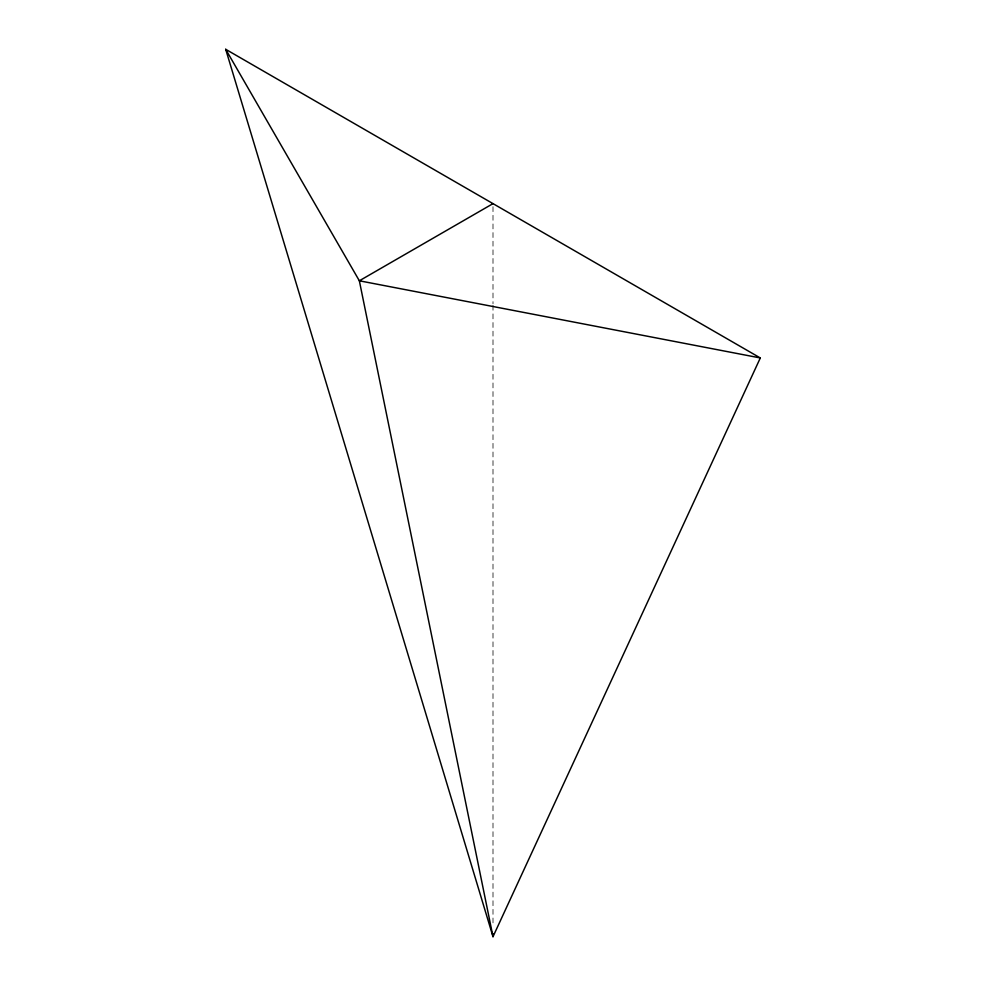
<?xml version="1.0" encoding="UTF-8"?>
<svg xmlns="http://www.w3.org/2000/svg" width="986" height="986" viewBox="0 0 986 986"><rect width="100%" height="100%" fill="white"/><g stroke="black" fill="none" stroke-linecap="round" stroke-linejoin="round"><path stroke-width="0.74" stroke-dasharray="4.93 3.7" d="M493 206.703L493 303.737M493 305.278L493 922.834"/><path stroke-width="1.48" d="M760.305 357.955L493 936.7L225.695 49.3L760.305 357.955L359.348 280.788L225.695 49.3M493 203.634L359.348 280.788L493 936.7L493 933.619"/></g></svg>
